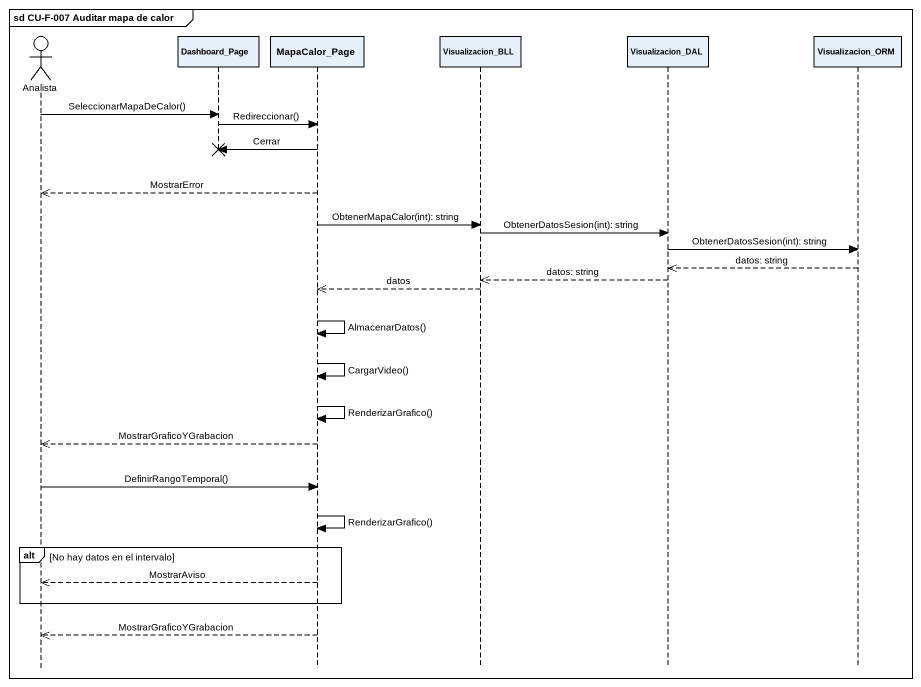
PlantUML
@startuml
mainframe sd CU-F-007 Auditar mapa de calor
hide footbox
actor Analista
participant Dashboard_Page
participant MapaCalor_Page
participant Visualizacion_BLL
participant Visualizacion_DAL
participant Visualizacion_ORM

Analista -> Dashboard_Page : SeleccionarMapaDeCalor()
Dashboard_Page -> MapaCalor_Page : Redireccionar()
MapaCalor_Page -> Dashboard_Page !! : Cerrar
MapaCalor_Page -->> Analista : MostrarError
MapaCalor_Page -> Visualizacion_BLL : ObtenerMapaCalor(int): string
Visualizacion_BLL -> Visualizacion_DAL : ObtenerDatosSesion(int): string
Visualizacion_DAL -> Visualizacion_ORM : ObtenerDatosSesion(int): string
Visualizacion_ORM -->> Visualizacion_DAL : datos: string
Visualizacion_DAL -->> Visualizacion_BLL : datos: string
Visualizacion_BLL -->> MapaCalor_Page : datos
MapaCalor_Page -> MapaCalor_Page : AlmacenarDatos()
MapaCalor_Page -> MapaCalor_Page : CargarVideo()
MapaCalor_Page -> MapaCalor_Page : RenderizarGrafico()
MapaCalor_Page -->> Analista : MostrarGraficoYGrabacion
Analista -> MapaCalor_Page : DefinirRangoTemporal()
MapaCalor_Page -> MapaCalor_Page : RenderizarGrafico()
alt No hay datos en el intervalo
  MapaCalor_Page -->> Analista : MostrarAviso
end
MapaCalor_Page -->> Analista : MostrarGraficoYGrabacion
@enduml
